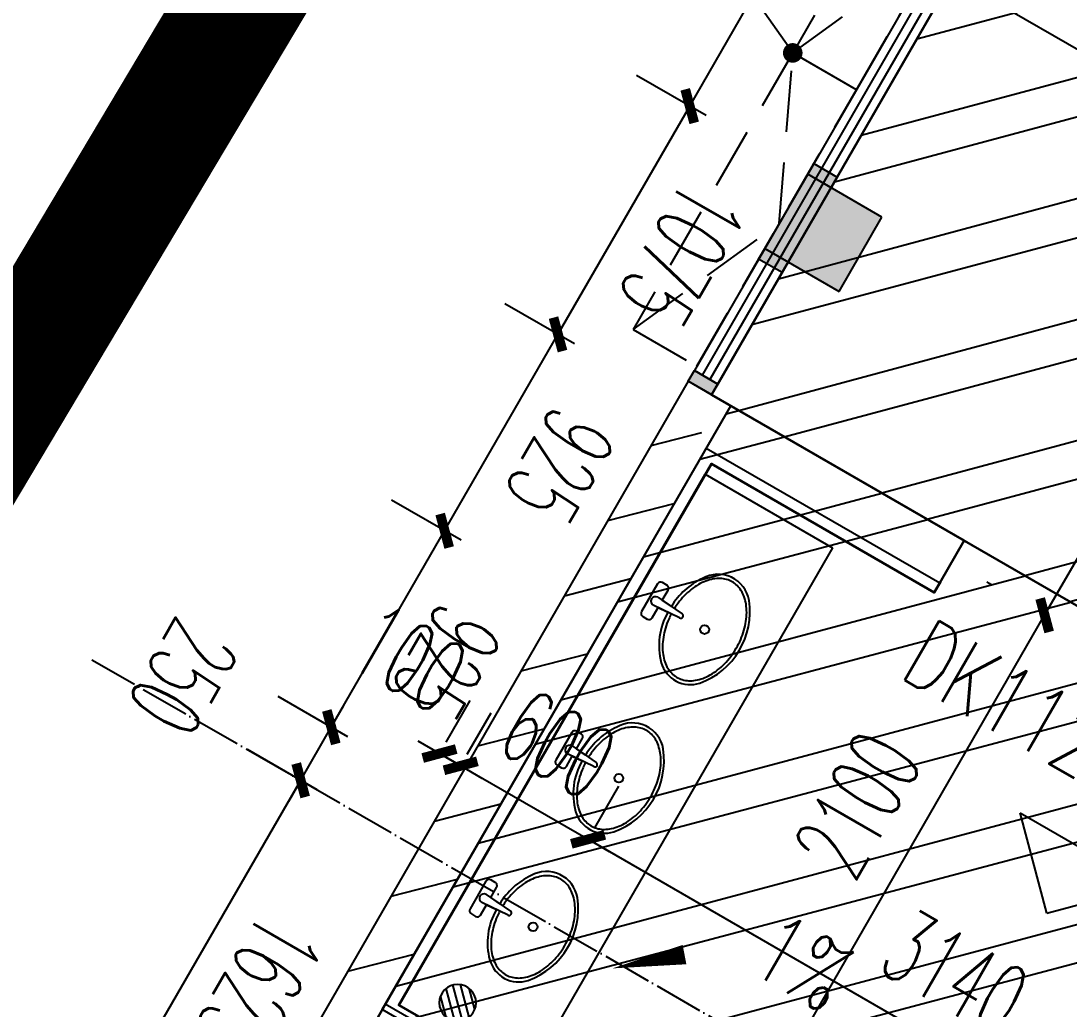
# Model space of a CAD drawing. Header units: millimetres. Extents: x 216654360 to 218309126, y 218099985 to 219647706.
# Drawn here: x 217923944 to 217928219, y 218952262 to 218956292 of the extents above; entities that cross this region are included whole.
import ezdxf
from ezdxf.xclip import XClip

# ---------------------------------------------------------------- set-up
doc = ezdxf.new("R2010")
doc.units = ezdxf.units.MM
doc.header["$LTSCALE"] = 1000
doc.header["$XCLIPFRAME"] = 0
for name, pattern in [('DASH', [0.35, 0.25, -0.1]), ('DASHED2', [0.375, 0.25, -0.125]), ('DOTE', [2.4200000000000004, 2, -0.2, 0.02, -0.2])]:
    doc.linetypes.add(name, pattern=pattern)
for name, color, linetype in [('A-ANNO-DIMS', 3, 'Continuous'), ('A-ANNO-DOTE', 1, 'DOTE'), ('A-ANNO-IDEN', 3, 'Continuous'), ('A-ANNO-IDEN-LEVL', 3, 'Continuous'), ('A-ANNO-TXT', 7, 'Continuous'), ('A-COLU-CONC', 2, 'Continuous'), ('A-DOOR-HOLE', 161, 'Continuous'), ('A-DOOR-IDEN', 53, 'Continuous'), ('A-FLOR-SPCL', 245, 'Continuous'), ('A-FLOR-STRS', 51, 'Continuous'), ('A-WALL', 2, 'Continuous'), ('A-WALL-CURT', 111, 'Continuous'), ('A-WALL-MSNW', 2, 'Continuous'), ('A-WALL-PATT', 252, 'Continuous'), ('A-WALL-SHEA', 2, 'Continuous'), ('A-WIND', 161, 'Continuous'), ('DIM_LEAD', 3, 'Continuous'), ('PUB_HATCH', 8, 'Continuous'), ('WINDOW', 4, 'Continuous'), ('洁具', 7, 'Continuous'), ('现状植物', 3, 'Continuous')]:
    doc.layers.add(name, color=color, linetype=linetype)
doc.layers.add('内装控制线', color=6, linetype='Continuous', lineweight=35)
doc.styles.add('_TCH_DIM_T3', font='SIMPLEX.shx', dxfattribs={"width": 0.5647058823529413, "bigfont": 'GBCBIG.shx'})
doc.styles.add('A_DIM', font='SIMPLEX', dxfattribs={"width": 0.7, "bigfont": 'HZ'})
doc.dimstyles.new('_TCH_ARCH&&100', dxfattribs={"dimtxt": 297.5, "dimasz": 100, "dimexe": 250, "dimexo": 300, "dimgap": 126.25, "dimtad": 1, "dimdec": 0, "dimzin": 0, "dimdsep": 46, "dimtxsty": '_TCH_DIM_T3', "dimblk": 'ARCHTICK', "dimcen": 0.09, "dimclrt": 7, "dimazin": 2, "dimtfac": 1, "dimtdec": 0, "dimtix": 1, "dimtmove": 2, "dimatfit": 3, "dimfxl": 100, "dimtolj": 1, "dimtzin": 0, "dimarcsym": 0})
pattern_1 = [(45, (-6165879.106576437, -59482.65594915765), (-336.7596045400933, 336.7596045400933), []), (45, (-6165654.600076437, -59482.65594915765), (-336.7596045400933, 336.7596045400933), [])]

# ---------------------------------------------------------------- blocks, each defined once
blk = doc.blocks.new('123sfg')
at = {"layer": 'A-FLOR-STRS', "color": 1, "linetype": 'DASH', "const_width": 0.5}
blk.add_lwpolyline([(-435.7520347369718, -1148.388286254316), (-511.1115516244317, -1148.388286254316), (-511.3552337155952, -1165.729753827507), (-511.0830312329153, -1166.330356907861), (-509.862566358549, -1167.165920006349), (-509.899666979044, -1175.035179553675), (-511.2151629207592, -1175.819181181321), (-511.5013152034771, -1176.37444855023), (-511.8447741047139, -1217.800621691689), (-511.7709169440395, -1218.378271135507), (-511.5875886529493, -1218.902143048302), (-509.7669051376688, -1219.661976483888), (-509.385862355567, -1219.696680274913), (-508.9938257462936, -1221.561295600962), (-505.3071537641226, -1224.627778107655), (-496.1454937860653, -1225.778210952126), (-492.040455449508, -1227.508854247053), (-490.6770727478661, -1229.040993421052), (-491.1780902189776, -1234.403478215337), (-491.8354530945844, -1240.873174603801), (-495.3054724940848, -1245.831589563697), (-496.0934880015939, -1248.609740337537), (-498.2702817226327, -1262.571470302767), (-497.9822436700924, -1324.142034435703)], dxfattribs=at)
blk = doc.blocks.new('2929sk')
at = {"layer": 'A-ANNO-DOTE', "ltscale": 0.1}
blk.add_line((-16719.25256192591, -86572.76195832115), (-75808.41759934928, -86572.76195832127), dxfattribs=at)
blk = doc.blocks.new('123arrt')
at = {"layer": 'A-WALL-PATT'}
blk.add_hatch(color=2, dxfattribs=at).paths.add_polyline_path([(6520644.333494178, 265086.0958194286), (6520994.333494178, 265086.0958194286), (6520994.333494178, 265436.0958194286), (6520644.333494178, 265436.0958194286)])
at = {"layer": 'A-COLU-CONC'}
for p, q in [((6520994.333494178, 265436.0958194286), (6520644.333494178, 265436.0958194286)), ((6520644.333494178, 265436.0958194286), (6520644.333494178, 265086.0958194286)), ((6520994.333494178, 265086.0958194286), (6520994.333494178, 265436.0958194286)), ((6520644.333494178, 265086.0958194286), (6520994.333494178, 265086.0958194286))]:
    blk.add_line(p, q, dxfattribs=at)
blk = doc.blocks.new('234eryayyui')
h = blk.add_hatch(color=251)
h.dxf.hatch_style = 1
h.paths.add_polyline_path([(6065420.674966354, 42391.641019584), (6065470.674966354, 42391.641019584), (6065470.67447537, 42281.641019584), (6065420.67447537, 42281.641019584)])
at = {"layer": 'WINDOW'}
blk.add_lwpolyline([(6065420.674966354, 42391.641019584), (6065470.674966354, 42391.641019584), (6065470.67447537, 42281.641019584), (6065420.67447537, 42281.641019584)], close=True, dxfattribs=at)
blk = doc.blocks.new('124ety6')
at = {"layer": 'A-COLU-CONC', "color": 7, "rotation": 90}
for p in [(6107487.329878869, -6028854.033869745), (6107487.332226645, -6029254.033485983), (6107487.335571896, -6029829.017366518)]:
    blk.add_blockref('234eryayyui', p, dxfattribs=at)
blk = doc.blocks.new('$plan$00003675')
at = {"layer": '洁具'}
for p, q in [((-9.98338611170766, -147.294690905168), (-18.82544915616745, -28.28810855087067)), ((18.82544915616745, -28.28810855087067), (9.98338611170766, -147.294690905168))]:
    blk.add_line(p, q, dxfattribs=at)
blk.add_lwpolyline([(17.21227861373336, -50), (65, -50, 0.4142135623731127), (80, -35), (80, -15, 0.414213562373095), (65, 0), (-65, 0, 0.4142135623732016), (-80, -15), (-80, -35, 0.4142135623730063), (-65, -50), (-17.21227861376246, -50), (-13.73909019282655, -94.74391506761822, 0.2000820524666615), (-205.3503878256015, -174.0703925840789, 0.4238671991985411), (-199.3807477268856, -351.3191037219549, 0.3580938266346115), (193.8476373472295, -356.7566292069932, 0.5197597231666006), (176.7114247889185, -147.82478565368, 0.149540415780804), (13.88741631114317, -94.74979396126946), (17.21227861375155, -50)], format="xyb", close=True, dxfattribs=at)
blk.add_circle((0, -259.4733301022789), 18, dxfattribs=at)
for centre, radius, start, end in [((0, -28.28810855087067), 18.82544915616847, 0, 180), ((0, -146.7184949795628), 9.999999999999993, 183.3031889674213, 356.6968110325787)]:
    blk.add_arc(centre, radius, start, end, dxfattribs=at)
blk.add_open_spline([(-13.14822788414313, -109.7322732743196), (-20.7509004426538, -110.0319813943352), (-28.33031368351658, -110.5918585287436), (-49.08088720074738, -112.8465895592817), (-62.11829754058272, -115.0825559898658), (-87.37283540482167, -121.0667427790177), (-99.58942610296072, -124.814915873154), (-122.8036876142432, -133.6808774613892), (-133.8007311488909, -138.7985351800889), (-154.2229395394097, -150.2042050586606), (-163.6473495682003, -156.491851335275), (-180.6376634400513, -169.9883260680363), (-188.2028132991982, -177.1962519229855), (-201.2777944742993, -192.2519365710759), (-206.7875049107242, -200.0980508594366), (-215.6608816990629, -216.1545459485205), (-219.0260712762829, -224.3634254444187), (-223.6082160471997, -240.9281328006036), (-224.8276779515145, -249.2848460216337), (-225.1383386410307, -266.0038757433067), (-224.2297883689462, -274.3692483405466), (-220.2727095857845, -290.9750951724272), (-217.2217886728176, -299.2169097594451), (-208.9727471965598, -315.3753498761944), (-203.7728400524647, -323.2906783857907), (-191.297874393058, -338.5267015632999), (-184.0227537697356, -345.8456745357398), (-167.5777162456943, -359.6041310970904), (-158.4085167507001, -366.0426055415737), (-138.4502176309761, -377.78353496005), (-127.6618883671763, -383.0855677186046), (-104.8102462445386, -392.3459497228905), (-92.74757826223504, -396.304146716051), (-67.74057017016457, -402.7255575730233), (-54.79677671569516, -405.1887167852692), (-28.45151007635286, -408.527677898237), (-15.05053532638703, -409.403460406611), (11.76991484969039, -409.5351461433165), (25.18890587295755, -408.7910486900946), (51.60564455433632, -405.7105612723244), (64.60289599583484, -403.3741888751101), (89.75045285740634, -397.1966023347632), (101.9002172505134, -393.3554385777534), (124.9565523744968, -384.314646852974), (135.8624881856667, -379.1151587245695), (156.0818092309928, -367.5604636854696), (165.3944324805634, -361.2056466440699), (182.1455632552097, -347.592239756239), (189.583331171918, -340.3345987892972), (202.3944621394039, -325.1979150525003), (207.7677818664815, -317.3205532530119), (216.3660551335488, -301.2178188714315), (219.5926498521294, -292.9938645319489), (223.8990946956619, -276.4101294087595), (224.9814115243789, -268.0492616943229), (225.0181141273642, -251.3295727055956), (223.9725296014221, -242.9676827522781), (219.7399338182295, -226.3790894647536), (216.5504693527764, -218.151245352914), (208.0259609936038, -202.0364685594832), (202.6892447510618, -194.1509299904283), (189.9490060793469, -178.9929403833085), (182.5455053521728, -171.7221794650686), (165.8587992250395, -158.0778197156033), (156.5763291231997, -151.7051823582005), (136.411818862427, -140.1108764674864), (125.5305425281986, -134.8896044565918), (102.5170506243594, -125.8022120829555), (90.38547205436043, -121.9362340948283), (65.2671605812211, -115.7069897765468), (52.28096986599849, -113.3437747042917), (30.50639608118217, -110.7581068582804), (21.84252989321249, -110.0750149733649), (13.14822788411402, -109.7322732743196)], degree=3, knots=[4.769666502918462, 4.769666502918462, 4.769666502918462, 4.769666502918462, 4.869141429382308, 4.869141429382308, 5.044300173666024, 5.044300173666024, 5.219458917949741, 5.219458917949741, 5.394617662233457, 5.394617662233457, 5.569776406517173, 5.569776406517173, 5.744935150800889, 5.744935150800889, 5.920093895084605, 5.920093895084605, 6.095252639368321, 6.095252639368321, 6.270411383652037, 6.270411383652037, 6.445570127935754, 6.445570127935754, 6.62072887221947, 6.62072887221947, 6.795887616503186, 6.795887616503186, 6.971046360786902, 6.971046360786902, 7.146205105070618, 7.146205105070618, 7.321363849354334, 7.321363849354334, 7.49652259363805, 7.49652259363805, 7.671681337921767, 7.671681337921767, 7.846840082205483, 7.846840082205483, 8.021998826489199, 8.021998826489199, 8.197157570772914, 8.197157570772914, 8.37231631505663, 8.37231631505663, 8.547475059340345, 8.547475059340345, 8.72263380362406, 8.72263380362406, 8.897792547907775, 8.897792547907775, 9.07295129219149, 9.07295129219149, 9.248110036475206, 9.248110036475206, 9.42326878075892, 9.42326878075892, 9.598427525042636, 9.598427525042636, 9.773586269326351, 9.773586269326351, 9.948745013610067, 9.948745013610067, 10.12390375789378, 10.12390375789378, 10.2990625021775, 10.2990625021775, 10.47422124646121, 10.47422124646121, 10.64937999074493, 10.64937999074493, 10.82453873502864, 10.82453873502864, 10.93829676503048, 10.93829676503048, 10.93829676503048, 10.93829676503048], dxfattribs=at)
blk = doc.blocks.new('$lvtry$00000171')
for p, q in [((-74.24621202462731, 10.60660171788186), (-10.60660171788186, 74.24621202462731)), ((-69.81875867368217, -27.39235180270043), (27.39235180242758, 69.81875867368217)), ((-53.03300858900184, -53.03300858886359), (53.03300858900184, 53.03300858886359)), ((-27.39235180242758, -69.81875867368217), (69.81875867368217, 27.39235180270043)), ((10.60660171788186, -74.24621202462731), (74.24621202462731, -10.60660171788186))]:
    blk.add_line(p, q)
blk.add_circle((0, 0), 75)
blk.add_point((0, 0))
blk = doc.blocks.new('13etrt5')
at = {"layer": 'A-FLOR-SPCL'}
blk.add_lwpolyline([(6027584.494101175, 50268.28086178152), (6027584.494101618, 47768.28086048028), (6026984.494101618, 47768.28086033603), (6026984.494101174, 50268.28086163866)], close=True, dxfattribs=at)
at = {"layer": '内装控制线'}
blk.add_lwpolyline([(6028034.495461987, 50368.28507986325), (6028034.495462026, 50318.28507987291), (6026984.494101392, 50318.28507991196), (6026984.494101392, 47768.28041713822), (6028184.506112962, 47768.28041704961), (6028184.506112955, 47568.28041704086), (6026984.506112772, 47568.2808604234), (6026984.506112665, 43168.28021147761), (6027064.666021457, 43168.28054689828), (6027064.666021457, 42962.28039220758), (6030034.491576374, 42962.28044195544), (6030034.514254897, 47568.28041698392), (6029384.506112956, 47568.28041700473), (6029384.506112961, 47768.28041700682), (6030284.689911362, 47768.280417023), (6030284.702236536, 50312.27969980885), (6029134.496295292, 50312.28071956491), (6029134.4965666, 50368.2807195533)], dxfattribs=at)
at = {"layer": 'A-FLOR-SPCL', "rotation": 90.00000001373924}
for p in [(6027039.369639329, 49718.28086166243), (6027039.369639504, 49018.28086148432), (6027039.369639679, 48318.2808613062)]:
    blk.add_blockref('$plan$00003675', p, dxfattribs=at)
at = {"layer": 'A-FLOR-SPCL', "xscale": -1, "rotation": 359.999999999968}
blk.add_blockref('$lvtry$00000171', (6027187.067849393, 47896.55005800596), dxfattribs=at)
blk = doc.blocks.new('13arr')
at = {"layer": 'A-WIND', "linetype": 'DASHED2'}
blk.add_lwpolyline([(6087353.827712848, 41511.70635287312), (6088025.843614434, 41811.71657893434), (6088655.837995256, 41511.70477893751)], dxfattribs=at)
blk.add_lwpolyline([(6087353.832841344, 41811.72995272726), (6088655.837995256, 41811.72837898376), (6088655.837995256, 41511.70477893751), (6087353.832841344, 41511.70635268101)], close=True, dxfattribs=at)
blk = doc.blocks.new('_ArchTick')
at = {"color": 0, "linetype": 'ByBlock', "const_width": 0.4}
blk.add_lwpolyline([(-0.5, -0.5), (0.5, 0.5)], dxfattribs=at)
blk = doc.blocks.new('*D406')
at = {"layer": 'A-ANNO-DIMS', "color": 0, "lineweight": -2, "transparency": 16777216}
for p, q in [((6065095.685603104, 37763.22272731875), (6065095.685603104, 37308.11598626612)), ((6068695.844556831, 37763.22272731875), (6068695.844556831, 37308.11598626612)), ((6065095.685603104, 37558.11598626612), (6068695.844556831, 37558.11598626612))]:
    blk.add_line(p, q, dxfattribs=at)
at = {"layer": 'Defpoints', "color": 0, "transparency": 16777216}
for p in [(6065095.685603104, 38063.22272731875), (6068695.844556831, 38063.22272731875), (6068695.844556831, 37558.11598626612)]:
    blk.add_point(p, dxfattribs=at)
at = {"layer": 'A-ANNO-DIMS', "color": 0, "lineweight": -2, "transparency": 16777216, "xscale": 100, "yscale": 100, "zscale": 100, "rotation": 180}
blk.add_blockref('_ArchTick', (6065095.685603104, 37558.11598626612), dxfattribs=at)
at = {"layer": 'A-ANNO-DIMS', "color": 0, "lineweight": -2, "transparency": 16777216, "xscale": 100, "yscale": 100, "zscale": 100}
blk.add_blockref('_ArchTick', (6068695.844556831, 37558.11598626612), dxfattribs=at)
at = {"layer": 'A-ANNO-DIMS', "color": 7, "transparency": 16777216, "insert": (6066895.765079968, 37833.11598626612), "char_height": 297.5, "attachment_point": 5, "style": '_TCH_DIM_T3'}
blk.add_mtext('\\A1;3600', dxfattribs=at)
blk = doc.blocks.new('*D409')
at = {"layer": 'A-ANNO-DIMS', "color": 0, "lineweight": -2, "transparency": 16777216}
for p, q in [((6066559.632880615, 33391.64101953134), (6066582.253792506, 33391.64101953134)), ((6066832.253792506, 32696.64101948291), (6066832.253792506, 33391.64101953134)), ((6066559.632880617, 32696.64101948291), (6066582.253792506, 32696.64101948291))]:
    blk.add_line(p, q, dxfattribs=at)
at = {"layer": 'Defpoints', "color": 0, "transparency": 16777216}
for p in [(6066832.253792506, 33391.64101953134), (6066859.632880615, 33391.64101953134), (6066859.632880617, 32696.64101948291)]:
    blk.add_point(p, dxfattribs=at)
at = {"layer": 'A-ANNO-DIMS', "color": 0, "lineweight": -2, "transparency": 16777216, "xscale": 100, "yscale": 100, "zscale": 100}
for p, rotation in [((6066832.253792506, 33391.64101953134), 90), ((6066832.253792506, 32696.64101948291), 270)]:
    blk.add_blockref('_ArchTick', p, dxfattribs=dict(at, rotation=rotation))
at = {"layer": 'A-ANNO-DIMS', "color": 7, "transparency": 16777216, "insert": (6066557.253792506, 33044.1410195081), "char_height": 297.5, "attachment_point": 5, "rotation": 90, "style": '_TCH_DIM_T3'}
blk.add_mtext('\\A1;695', dxfattribs=at)
blk = doc.blocks.new('*D410')
at = {"layer": 'A-ANNO-DIMS', "color": 0, "lineweight": -2, "transparency": 16777216}
for p, q in [((6066559.63288061, 35491.65040151618), (6066582.253792502, 35491.65040151618)), ((6066832.253792502, 33391.64101953132), (6066832.253792502, 35491.65040151618)), ((6066559.632880615, 33391.64101953132), (6066582.253792502, 33391.64101953132))]:
    blk.add_line(p, q, dxfattribs=at)
at = {"layer": 'Defpoints', "color": 0, "transparency": 16777216}
for p in [(6066832.253792502, 35491.65040151618), (6066859.63288061, 35491.65040151618), (6066859.632880615, 33391.64101953132)]:
    blk.add_point(p, dxfattribs=at)
at = {"layer": 'A-ANNO-DIMS', "color": 0, "lineweight": -2, "transparency": 16777216, "xscale": 100, "yscale": 100, "zscale": 100}
for p, rotation in [((6066832.253792502, 35491.65040151618), 90), ((6066832.253792502, 33391.64101953132), 270)]:
    blk.add_blockref('_ArchTick', p, dxfattribs=dict(at, rotation=rotation))
at = {"layer": 'A-ANNO-DIMS', "color": 7, "transparency": 16777216, "insert": (6066557.253792502, 34441.64571052472), "char_height": 297.5, "attachment_point": 5, "rotation": 90, "style": '_TCH_DIM_T3'}
blk.add_mtext('\\A1;2100', dxfattribs=at)
blk = doc.blocks.new('*D411')
at = {"layer": 'A-ANNO-DIMS', "color": 0, "lineweight": -2, "transparency": 16777216}
for p, q in [((6066559.632880604, 38491.64101953377), (6066582.253792496, 38491.64101953377)), ((6066832.253792496, 35491.65040151618), (6066832.253792496, 38491.64101953377)), ((6066559.63288061, 35491.65040151618), (6066582.253792496, 35491.65040151618))]:
    blk.add_line(p, q, dxfattribs=at)
at = {"layer": 'Defpoints', "color": 0, "transparency": 16777216}
for p in [(6066832.253792496, 38491.64101953377), (6066859.632880604, 38491.64101953377), (6066859.63288061, 35491.65040151618)]:
    blk.add_point(p, dxfattribs=at)
at = {"layer": 'A-ANNO-DIMS', "color": 0, "lineweight": -2, "transparency": 16777216, "xscale": 100, "yscale": 100, "zscale": 100}
for p, rotation in [((6066832.253792496, 38491.64101953377), 90), ((6066832.253792496, 35491.65040151618), 270)]:
    blk.add_blockref('_ArchTick', p, dxfattribs=dict(at, rotation=rotation))
at = {"layer": 'A-ANNO-DIMS', "color": 7, "transparency": 16777216, "insert": (6066557.253792496, 36991.64571052595), "char_height": 297.5, "attachment_point": 5, "rotation": 90, "style": '_TCH_DIM_T3'}
blk.add_mtext('\\A1;3000', dxfattribs=at)
blk = doc.blocks.new('*D415')
at = {"layer": 'A-ANNO-DIMS', "color": 0, "lineweight": -2, "transparency": 16777216}
for p, q in [((6064975.85560542, 33823.11665412984), (6064975.85560542, 34019.07394721589)), ((6065075.869910781, 33823.1166541476), (6065075.869910781, 34019.07394721589)), ((6064975.85560542, 33769.07394721589), (6064875.85560542, 33769.07394721589)), ((6064975.85560542, 33769.07394721589), (6065075.869910781, 33769.07394721589)), ((6065075.869910781, 33769.07394721589), (6065175.869910781, 33769.07394721589))]:
    blk.add_line(p, q, dxfattribs=at)
at = {"layer": 'Defpoints', "color": 0, "transparency": 16777216}
for p in [(6065075.869910781, 33769.07394721589), (6064975.85560542, 33523.11665412984), (6065075.869910781, 33523.1166541476)]:
    blk.add_point(p, dxfattribs=at)
at = {"layer": 'A-ANNO-DIMS', "color": 0, "lineweight": -2, "transparency": 16777216, "xscale": 100, "yscale": 100, "zscale": 100}
blk.add_blockref('_ArchTick', (6064975.85560542, 33769.07394721589), dxfattribs=at)
at = {"layer": 'A-ANNO-DIMS', "color": 0, "lineweight": -2, "transparency": 16777216, "xscale": 100, "yscale": 100, "zscale": 100, "rotation": 180}
blk.add_blockref('_ArchTick', (6065075.869910781, 33769.07394721589), dxfattribs=at)
at = {"layer": 'A-ANNO-DIMS', "color": 7, "transparency": 16777216, "insert": (6064675.855605328, 34044.07394715373), "char_height": 297.5, "attachment_point": 5, "style": '_TCH_DIM_T3'}
blk.add_mtext('\\A1;100', dxfattribs=at)
blk = doc.blocks.new('*D416')
at = {"layer": 'A-ANNO-DIMS', "color": 0, "lineweight": -2, "transparency": 16777216}
for p, q in [((6065075.869910781, 33823.1166541476), (6065075.869910781, 34019.07394727804)), ((6065675.869910784, 33823.11665425415), (6065675.869910784, 34019.07394727804)), ((6065075.869910781, 33769.07394727804), (6064975.869910781, 33769.07394727804)), ((6065075.869910781, 33769.07394727804), (6065675.869910784, 33769.07394727804)), ((6065675.869910784, 33769.07394727804), (6065775.869910784, 33769.07394727804))]:
    blk.add_line(p, q, dxfattribs=at)
at = {"layer": 'Defpoints', "color": 0, "transparency": 16777216}
for p in [(6065675.869910784, 33769.07394727804), (6065075.869910781, 33523.1166541476), (6065675.869910784, 33523.11665425415)]:
    blk.add_point(p, dxfattribs=at)
at = {"layer": 'A-ANNO-DIMS', "color": 0, "lineweight": -2, "transparency": 16777216, "xscale": 100, "yscale": 100, "zscale": 100}
blk.add_blockref('_ArchTick', (6065075.869910781, 33769.07394727804), dxfattribs=at)
at = {"layer": 'A-ANNO-DIMS', "color": 0, "lineweight": -2, "transparency": 16777216, "xscale": 100, "yscale": 100, "zscale": 100, "rotation": 180}
blk.add_blockref('_ArchTick', (6065675.869910784, 33769.07394727804), dxfattribs=at)
at = {"layer": 'A-ANNO-DIMS', "color": 7, "transparency": 16777216, "insert": (6065375.869910782, 34044.07394727804), "char_height": 297.5, "attachment_point": 5, "style": '_TCH_DIM_T3'}
blk.add_mtext('\\A1;600', dxfattribs=at)
blk = doc.blocks.new('*D417')
at = {"layer": 'A-ANNO-DIMS', "color": 0, "lineweight": -2, "transparency": 16777216}
for p, q in [((6065675.869910784, 33823.11665425415), (6065675.869910784, 34019.07394761012)), ((6068815.842444237, 33823.11665481175), (6068815.842444237, 34019.07394761012)), ((6065675.869910784, 33769.07394761012), (6068815.842444237, 33769.07394761012))]:
    blk.add_line(p, q, dxfattribs=at)
at = {"layer": 'Defpoints', "color": 0, "transparency": 16777216}
for p in [(6068815.842444237, 33769.07394761012), (6065675.869910784, 33523.11665425415), (6068815.842444237, 33523.11665481175)]:
    blk.add_point(p, dxfattribs=at)
at = {"layer": 'A-ANNO-DIMS', "color": 0, "lineweight": -2, "transparency": 16777216, "xscale": 100, "yscale": 100, "zscale": 100, "rotation": 180}
blk.add_blockref('_ArchTick', (6065675.869910784, 33769.07394761012), dxfattribs=at)
at = {"layer": 'A-ANNO-DIMS', "color": 0, "lineweight": -2, "transparency": 16777216, "xscale": 100, "yscale": 100, "zscale": 100}
blk.add_blockref('_ArchTick', (6068815.842444237, 33769.07394761012), dxfattribs=at)
at = {"layer": 'A-ANNO-DIMS', "color": 7, "transparency": 16777216, "insert": (6067245.856177511, 34044.07394761012), "char_height": 297.5, "attachment_point": 5, "style": '_TCH_DIM_T3'}
blk.add_mtext('\\A1;3140', dxfattribs=at)
blk = doc.blocks.new('*D508')
at = {"layer": 'A-ANNO-DIMS', "color": 0, "lineweight": -2, "transparency": 16777216}
for p, q in [((6064617.511573574, 33391.64029169973), (6064290.109332936, 33391.63943592905)), ((6064540.113580395, 31766.6395917212), (6064540.109332935, 33391.64008938417)), ((6064617.515821033, 31766.63979403676), (6064290.113580395, 31766.63893826607))]:
    blk.add_line(p, q, dxfattribs=at)
at = {"layer": 'Defpoints', "color": 0, "transparency": 16777216}
for p in [(6064540.109332935, 33391.64008938417), (6064917.511573572, 33391.64107584588), (6064917.515821031, 31766.6405781829)]:
    blk.add_point(p, dxfattribs=at)
at = {"layer": 'A-ANNO-DIMS', "color": 0, "lineweight": -2, "transparency": 16777216, "xscale": 100, "yscale": 100, "zscale": 100}
for p, rotation in [((6064540.109332935, 33391.64008938417), 90.00014976088195), ((6064540.113580395, 31766.6395917212), 270.000149760882)]:
    blk.add_blockref('_ArchTick', p, dxfattribs=dict(at, rotation=rotation))
at = {"layer": 'A-ANNO-DIMS', "color": 7, "transparency": 16777216, "insert": (6064815.111456664, 32579.140559353), "char_height": 297.5, "attachment_point": 5, "rotation": 270.000149760882, "style": '_TCH_DIM_T3'}
blk.add_mtext('\\A1;1625', dxfattribs=at)
blk = doc.blocks.new('*D509')
at = {"layer": 'A-ANNO-DIMS', "color": 0, "lineweight": -2, "transparency": 16777216}
for p, q in [((6064540.108679463, 33641.64780738662), (6064540.108418082, 33741.64780738628)), ((6064617.510920101, 33641.64800970197), (6064290.108679464, 33641.6471539322)), ((6064540.109332938, 33391.64008938419), (6064540.108679463, 33641.64780738662)), ((6064617.511573575, 33391.64029169953), (6064290.109332939, 33391.63943592976)), ((6064540.109332938, 33391.64008938419), (6064540.10959432, 33291.64008938453))]:
    blk.add_line(p, q, dxfattribs=at)
at = {"layer": 'Defpoints', "color": 0, "transparency": 16777216}
for p in [(6064540.108679463, 33641.64780738662), (6064917.5109201, 33641.64879384727), (6064917.511573575, 33391.64107584483)]:
    blk.add_point(p, dxfattribs=at)
at = {"layer": 'A-ANNO-DIMS', "color": 0, "lineweight": -2, "transparency": 16777216, "xscale": 100, "yscale": 100, "zscale": 100}
for p, rotation in [((6064540.108679463, 33641.64780738662), 270.0001497607211), ((6064540.109332938, 33391.64008938419), 90.00014976072104)]:
    blk.add_blockref('_ArchTick', p, dxfattribs=dict(at, rotation=rotation))
at = {"layer": 'A-ANNO-DIMS', "color": 7, "transparency": 16777216, "insert": (6063915.109006202, 33516.64231474702), "char_height": 297.5, "attachment_point": 5, "rotation": 270.00014976072106, "style": '_TCH_DIM_T3'}
blk.add_mtext('\\A1;250', dxfattribs=at)
blk = doc.blocks.new('*D510')
at = {"layer": 'A-ANNO-DIMS', "color": 0, "lineweight": -2, "transparency": 16777216}
for p, q in [((6064617.508502306, 34566.65208215899), (6064290.106261669, 34566.65122638837)), ((6064540.108679462, 33641.64780738662), (6064540.106261668, 34566.65187984345)), ((6064617.510920101, 33641.64800970217), (6064290.108679463, 33641.64715393155))]:
    blk.add_line(p, q, dxfattribs=at)
at = {"layer": 'Defpoints', "color": 0, "transparency": 16777216}
for p in [(6064540.106261668, 34566.65187984345), (6064917.508502305, 34566.65286630509), (6064917.5109201, 33641.64879384827)]:
    blk.add_point(p, dxfattribs=at)
at = {"layer": 'A-ANNO-DIMS', "color": 0, "lineweight": -2, "transparency": 16777216, "xscale": 100, "yscale": 100, "zscale": 100}
for p, rotation in [((6064540.106261668, 34566.65187984345), 90.00014976087198), ((6064540.108679462, 33641.64780738662), 270.000149760872)]:
    blk.add_blockref('_ArchTick', p, dxfattribs=dict(at, rotation=rotation))
at = {"layer": 'A-ANNO-DIMS', "color": 7, "transparency": 16777216, "insert": (6064815.107470565, 34104.15056241665), "char_height": 297.5, "attachment_point": 5, "rotation": 270.000149760872, "style": '_TCH_DIM_T3'}
blk.add_mtext('\\A1;925', dxfattribs=at)
blk = doc.blocks.new('*D511')
at = {"layer": 'A-ANNO-DIMS', "color": 0, "lineweight": -2, "transparency": 16777216}
for p, q in [((6064617.506084517, 35491.65481805959), (6064290.10384388, 35491.65396228904)), ((6064540.10626167, 34566.65187984344), (6064540.103843879, 35491.65461574405)), ((6064617.508502307, 34566.65208215897), (6064290.106261671, 34566.65122638843))]:
    blk.add_line(p, q, dxfattribs=at)
at = {"layer": 'Defpoints', "color": 0, "transparency": 16777216}
for p in [(6064540.103843879, 35491.65461574405), (6064917.506084516, 35491.6556022056), (6064917.508502306, 34566.65286630499)]:
    blk.add_point(p, dxfattribs=at)
at = {"layer": 'A-ANNO-DIMS', "color": 0, "lineweight": -2, "transparency": 16777216, "xscale": 100, "yscale": 100, "zscale": 100}
for p, rotation in [((6064540.103843879, 35491.65461574405), 90.00014976085764), ((6064540.10626167, 34566.65187984344), 270.0001497608577)]:
    blk.add_blockref('_ArchTick', p, dxfattribs=dict(at, rotation=rotation))
at = {"layer": 'A-ANNO-DIMS', "color": 7, "transparency": 16777216, "insert": (6064815.105052773, 35029.15396659394), "char_height": 297.5, "attachment_point": 5, "rotation": 270.00014976085765, "style": '_TCH_DIM_T3'}
blk.add_mtext('\\A1;925', dxfattribs=at)
blk = doc.blocks.new('*D512')
at = {"layer": 'A-ANNO-DIMS', "color": 0, "lineweight": -2, "transparency": 16777216}
for p, q in [((6064617.503274716, 36566.63292212883), (6064290.101034079, 36566.6320663583)), ((6064540.103843877, 35491.65461574405), (6064540.101034078, 36566.6327198133)), ((6064617.506084516, 35491.65481805958), (6064290.103843878, 35491.65396228906))]:
    blk.add_line(p, q, dxfattribs=at)
at = {"layer": 'Defpoints', "color": 0, "transparency": 16777216}
for p in [(6064540.101034078, 36566.6327198133), (6064917.503274716, 36566.63370627483), (6064917.506084515, 35491.65560220558)]:
    blk.add_point(p, dxfattribs=at)
at = {"layer": 'A-ANNO-DIMS', "color": 0, "lineweight": -2, "transparency": 16777216, "xscale": 100, "yscale": 100, "zscale": 100}
for p, rotation in [((6064540.101034078, 36566.6327198133), 90.00014976085485), ((6064540.103843877, 35491.65461574405), 270.0001497608549)]:
    blk.add_blockref('_ArchTick', p, dxfattribs=dict(at, rotation=rotation))
at = {"layer": 'A-ANNO-DIMS', "color": 7, "transparency": 16777216, "insert": (6064815.102438977, 36029.14438657953), "char_height": 297.5, "attachment_point": 5, "rotation": 270.0001497608548, "style": '_TCH_DIM_T3'}
blk.add_mtext('\\A1;1075', dxfattribs=at)
blk = doc.blocks.new('*D513')
at = {"layer": 'A-ANNO-DIMS', "color": 0, "lineweight": -2, "transparency": 16777216}
for p, q in [((6064617.498243091, 38491.64023538394), (6064290.096002455, 38491.63937961336)), ((6064540.101034077, 36566.63271981328), (6064540.096002454, 38491.6400330684)), ((6064617.503274714, 36566.63292212882), (6064290.101034078, 36566.63206635824))]:
    blk.add_line(p, q, dxfattribs=at)
at = {"layer": 'Defpoints', "color": 0, "transparency": 16777216}
for p in [(6064540.096002454, 38491.6400330684), (6064917.498243089, 38491.64101952999), (6064917.503274712, 36566.63370627487)]:
    blk.add_point(p, dxfattribs=at)
at = {"layer": 'A-ANNO-DIMS', "color": 0, "lineweight": -2, "transparency": 16777216, "xscale": 100, "yscale": 100, "zscale": 100}
for p, rotation in [((6064540.096002454, 38491.6400330684), 90.00014976086426), ((6064540.101034077, 36566.63271981328), 270.0001497608642)]:
    blk.add_blockref('_ArchTick', p, dxfattribs=dict(at, rotation=rotation))
at = {"layer": 'A-ANNO-DIMS', "color": 7, "transparency": 16777216, "insert": (6064815.098518265, 37529.1370952404), "char_height": 297.5, "attachment_point": 5, "rotation": 270.00014976086425, "style": '_TCH_DIM_T3'}
blk.add_mtext('\\A1;1925', dxfattribs=at)
blk = doc.blocks.new('A$C04836B57')
h = blk.add_hatch()
h.set_pattern_fill('ANSI32', color=251, scale=100)
h.set_pattern_definition(pattern_1)
edge = h.paths.add_edge_path()
edge.add_line((-93806.74076194037, -23891.01582656463), (-100673.4373654258, -23891.01599156326))
edge.add_line((-100673.4373654258, -23891.01599156326), (-100673.4219870726, -17291.0197903212))
edge.add_line((-100673.4219870726, -17291.0197903212), (-98133.13709999435, -17291.01962532845))
edge.add_line((-98133.13709999435, -17291.01962532845), (-98133.13737810124, -18541.02919732087))
edge.add_line((-98133.13737810124, -18541.02919732087), (-93433.42846856453, -18541.02703158677))
edge.add_line((-93433.42846856453, -18541.02703158677), (-93433.42581176851, -17391.02929940046))
edge.add_line((-93433.42581176851, -17391.02929940046), (-93433.19577457756, -17391.04147912645))
edge.add_line((-93433.19577457756, -17391.04147912645), (-93433.20651115384, -20965.82024458147))
edge.add_line((-93433.20651115384, -20965.82024458147), (-93333.25523686316, -20965.81023058342))
edge.add_line((-93333.25523686316, -20965.81023058342), (-93333.26880235411, -23765.83032686323))
h = blk.add_hatch()
h.set_pattern_fill('ANSI32', color=251, scale=100)
h.set_pattern_definition(pattern_1)
edge = h.paths.add_edge_path()
edge.add_line((-99383.43733293563, -31490.81023060446), (-99383.43733293563, -26709.81023061152))
edge.add_line((-99383.43733293563, -26709.81023061152), (-100583.4440147774, -26709.81082269999))
edge.add_line((-100583.4440147774, -26709.81082269999), (-100583.4430051101, -23891.01587718352))
edge.add_line((-100583.4430051101, -23891.01587718352), (-97183.26211148221, -23891.01577593909))
edge.add_line((-97183.26211148221, -23891.01577593909), (-97183.2631211495, -26709.81072148867))
edge.add_line((-97183.2631211495, -26709.81072148867), (-97183.26201959047, -26709.81023064991))
edge.add_line((-97183.26201959047, -26709.81023064991), (-97183.26201959047, -31451.01492963036))
edge.add_line((-97183.26201959047, -31451.01492963036), (-99456.74015109055, -31451.01492962861))
at = {"layer": 'PUB_HATCH'}
h = blk.add_hatch(dxfattribs=at)
h.set_pattern_fill('普通砖', color=256, scale=100, style=0)
h.set_pattern_definition([(45, (-6165879.106576437, -59303.14459915766), (-176.776766007315, 176.776766007315), [])])
h.paths.add_polyline_path([(-100583.4323153803, -24090.99927972417), (-100783.4325121352, -23890.99830302432), (-100783.4248385895, -31691.01492962589), (-100583.4250747012, -31451.0149296259)])
for points in [[(-93806.74076194037, -23891.01582656463), (-100673.4373654258, -23891.01599156326), (-100673.4219870726, -17291.0197903212), (-98133.13709999435, -17291.01962532845), (-98133.13737810124, -18541.02919732087), (-93433.42846856453, -18541.02703158677), (-93433.42581176851, -17391.02929940046), (-93433.19577457756, -17391.04147912645), (-93433.20651115384, -20965.82024458147), (-93333.25523686316, -20965.81023058342), (-93333.26880235411, -23765.83032686323)], [(-99333.42192817852, -31490.81023060447), (-99333.42192817945, -26735.01481243538), (-100583.4308098638, -26735.0149267443), (-100583.431416492, -23891.01566075586), (-97183.26372777857, -23891.01603729098), (-97183.2631211495, -26709.81072148867), (-97183.26201958023, -26709.81023064985), (-97183.26201958023, -31451.01492963031), (-99456.74015109055, -31451.01492962861)]]:
    blk.add_lwpolyline(points)
for points in [[(-100673.4264466753, -23891.01583479169), (-93333.26232536882, -23891.01536547297), (-93333.26171384845, -21291.01477746145), (-100673.425835155, -21291.01524678017)], [(-99333.42192817759, -26709.81023060069), (-100583.4314666279, -26709.80996740234), (-100583.4314666297, -31451.0145366424), (-99333.42192817945, -31451.01479984076)]]:
    blk.add_lwpolyline(points, close=True)
at = {"layer": 'A-ANNO-IDEN'}
blk.add_lwpolyline([(-99459.55819379725, -25779.36746781534, 0, 0, 0), (-99854.52082430758, -26120.18442589539, 0, 80.00000000000001, 0), (-99627.39226147905, -25924.19305887308, 0, 0, 0)], format="xyseb", dxfattribs=at)
at = {"layer": 'A-ANNO-IDEN-LEVL'}
for p, q in [((-98431.13810733706, -25038.74811949168), (-98731.13810733706, -24738.74811949168)), ((-98731.13810733706, -24738.74811949168), (-97143.13810733706, -24738.74811949168)), ((-98431.13810733706, -25038.74811949168), (-98131.13810733706, -24738.74811949168))]:
    blk.add_line(p, q, dxfattribs=at)
at = {"layer": 'A-DOOR-HOLE', "linetype": 'DASH'}
blk.add_line((-99483.43052676786, -23891.00465153636), (-99483.43150346074, -24091.00465153398), dxfattribs=at)
at = {"layer": 'A-WALL'}
for p, q in [((-100783.4325121352, -23890.99830302432), (-100783.4248385895, -31691.01492962589)), ((-99483.43052678369, -23891.0046515404), (-100783.4325121352, -23890.99830302432)), ((-99483.43150347658, -24091.00465154347), (-99483.43052678369, -23891.0046515404)), ((-100583.4323153803, -24090.99927972417), (-100583.4250747012, -31451.0149296259)), ((-100583.4323153803, -24090.99927972417), (-99483.43150347658, -24091.00465154347))]:
    blk.add_line(p, q, dxfattribs=at)
at = {"layer": 'A-WALL-CURT'}
for p, q in [((-100783.4354913114, -17491.01520354992), (-100783.4120241245, -23840.9987980736)), ((-100746.7688246444, -17491.0150680435), (-100746.7453574575, -23840.99866256719)), ((-100710.1021579783, -17491.01493253709), (-100710.0786907915, -23840.99852706077)), ((-100673.4354913114, -17491.01479703067), (-100673.4120241245, -23840.99839155436)), ((-100673.4120241245, -23840.99839155436), (-100783.4120241245, -23840.9987980736))]:
    blk.add_line(p, q, dxfattribs=at)
at = {"layer": 'DIM_LEAD'}
blk.add_line((-101083.4441217063, -22518.00833904932), (-102474.6510092169, -21870.16866255883), dxfattribs=at)
at = {"layer": 'DIM_LEAD', "const_width": 40}
blk.add_lwpolyline([(-101065.3135221619, -22526.4511679691, 1), (-101101.5747212507, -22509.56551012953, 1)], format="xyb", close=True, dxfattribs=at)
at = {"layer": 'A-ANNO-DOTE'}
ref = blk.add_blockref('123sfg', (408074.6474547908, 1131835.749373674), dxfattribs=dict(at, xscale=1000, yscale=1000, zscale=1000))
XClip(ref).set_block_clipping_path([(-527.116253690554, -1244.4995262616217), (-408.074574071597, -1131.8357493736744)])
at = {"layer": 'A-COLU-CONC', "color": 7}
blk.add_blockref('124ety6', (-6165879.106576437, -59482.65594915766), dxfattribs=at)
at = {"layer": 'A-COLU-CONC'}
blk.add_blockref('13etrt5', (-6127517.92804103, -74453.29534671037), dxfattribs=at)
at = {"layer": 'A-FLOR-SPCL', "rotation": 180}
blk.add_blockref('2929sk', (-119041.6796189575, -112663.7768879475), dxfattribs=at)
at = {"layer": 'A-WALL-MSNW', "color": 4, "xscale": -1, "rotation": 269.9978536729184}
for p in [(-142823.1856076214, -6109870.281874789), (-142823.2328076083, -6111172.287014087)]:
    blk.add_blockref('13arr', p, dxfattribs=at)
at = {"layer": 'A-WALL-SHEA', "color": 6}
blk.add_blockref('123arrt', (-6621427.762076964, -288352.1106719777), dxfattribs=at)
at = {"layer": 'A-ANNO-TXT', "color": 7, "style": 'A_DIM', "width": 0.6999999999999998}
blk.add_text('1%', height=280, dxfattribs=at).set_placement((-99380.06319680717, -25850.77048935788))
at = {"layer": 'A-DOOR-IDEN', "style": 'A_DIM', "width": 0.6999999999999998}
blk.add_text('DK1124', height=280, rotation=359.9997201981823, dxfattribs=at).set_placement((-99442.10019679088, -24506.00929059662))
at = {"layer": 'A-ANNO-DIMS'}
for p1, p2, distance, picture, middle in [((-100961.6033017226, -22916.02224288278), (-100961.6083333455, -20991.01492962766), 377.40224063899365, '*D513', (-101064.0080581717, -21953.51885391727)), ((-99019.47369582672, -23991.00554764149), (-99019.47369583324, -20991.0149296239), 27.379088107496496, '*D411', (-99321.85278394073, -22491.01023863172)), ((-100783.4209733335, -21419.43322183892), (-97183.2620196063, -21419.43322183892), -505.1067410526193, '*D406', (-98983.34149646945, -21649.53996289154)), ((-100961.6004919233, -23991.00034695209), (-100961.6033017226, -22916.02224288284), 377.40224063798956, '*D512', (-101064.0041374601, -23453.51156257813)), ((-100961.5980741326, -24916.00308285268), (-100961.6004919233, -23991.00034695207), 377.4022406361997, '*D511', (-101064.0015236642, -24453.50198256372)), ((-99019.47369582206, -26091.01492962634), (-99019.47369582672, -23991.00554764149), 27.379088108427823, '*D410', (-99321.85278393514, -25041.01023863294)), ((-100961.5956563381, -25841.0071553094), (-100961.5980741326, -24916.00308285259), 377.40224063798956, '*D510', (-101063.9991058726, -25378.50538674102)), ((-100803.2366656559, -25959.53929501006), (-100203.2366656531, -25959.53929490352), 245.957293023901, '*D416', (-100503.2366656549, -25438.58200187962)), ((-100203.2366656531, -25959.53929490352), (-97063.26413219981, -25959.53929434592), 245.95729279836817, '*D417', (-98633.25039892644, -25438.58200154755)), ((-100961.590755404, -27716.01537097475), (-100961.5950028636, -26091.01487331177), 377.40224063989587, '*D508', (-101063.9951197729, -26903.51538980467)), ((-99019.4736958202, -26786.01492967475), (-99019.47369582206, -26091.01492962633), 27.379088109359145, '*D409', (-99321.85278393142, -26438.51492964957))]:
    dim = blk.add_aligned_dim(p1=p1, p2=p2, distance=distance, dimstyle='_TCH_ARCH&&100', dxfattribs=at)
    dim.commit()
    dim.dimension.update_dxf_attribs({"geometry": picture, "text_midpoint": middle, "insert": (-6165879.106576437, -59482.65594915766)})
for base, p1, p2, angle, picture, middle in [((-100803.2366656559, -25713.58200194177), (-100903.2509710174, -25959.53929502783), (-100803.2366656559, -25959.53929501006), 1.017879410226559e-08, '*D415', (-101203.2509711096, -25438.58200200393)), ((-101338.997896974, -25841.00814177104), (-100961.5950028636, -26091.01487331284), (-100961.5956563381, -25841.0071553104), 90.00014976070106, '*D509', (-101963.9975702353, -25966.01363441064))]:
    dim = blk.add_linear_dim(base=base, p1=p1, p2=p2, angle=angle, dimstyle='_TCH_ARCH&&100', dxfattribs=at)
    dim.commit()
    dim.dimension.update_dxf_attribs({"geometry": picture, "text_midpoint": middle, "dimtype": 129, "insert": (-6165879.106576437, -59482.65594915766)})

msp = doc.modelspace()

# ---------------------------------------------------------------- block references
at = {"layer": '现状植物', "rotation": 330.0099772030858}
msp.add_blockref('A$C04836B57', (218025897.187641, 218925138.5110827), dxfattribs=at)

doc.saveas('drawing.dxf')
